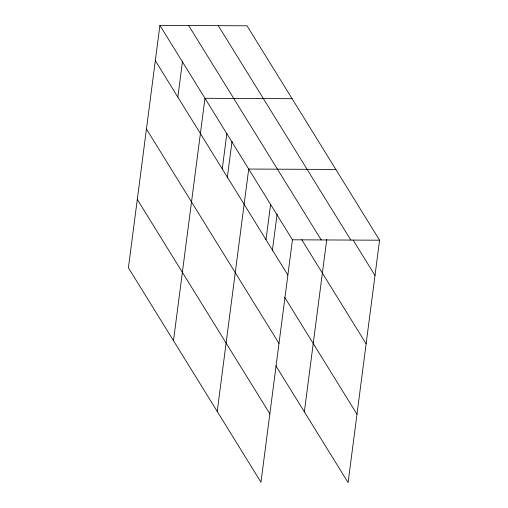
<?xml version="1.0" encoding="UTF-8"?>
<svg xmlns="http://www.w3.org/2000/svg" width="508" height="508" viewBox="0 0 508 508"><rect width="100%" height="100%" fill="white"/><g stroke="black" fill="none" stroke-linecap="round" stroke-linejoin="round"><path stroke-width="0.76" d="M159.899 25.4L128.416 267.799L260.972 482.2L292.449 239.801L159.899 25.4L247.028 25.8L379.584 240.201L348.101 482.6L275.882 365.792M177.857 97.111L182.436 61.849M173.488 340.697L204.972 98.298L292.1 98.698M222.256 168.935L226.841 133.674M227.273 177.933L232.048 141.154M217.227 411.448L248.71 169.05L335.839 169.45M266.001 239.687L270.58 204.426M272.339 250.831L277.114 214.052M304.356 411.848L326.771 239.281M292.449 239.801L379.584 240.201M353.13 240.087L374.999 275.463M218.275 25.667L350.831 240.068M188.652 25.533L321.202 239.928M301.746 239.693L366.122 343.821M155.321 60.662L287.871 275.063M284.759 297.44L356.978 414.242M146.444 129.019L278.994 343.421M137.3 199.447L269.85 413.842"/></g></svg>
